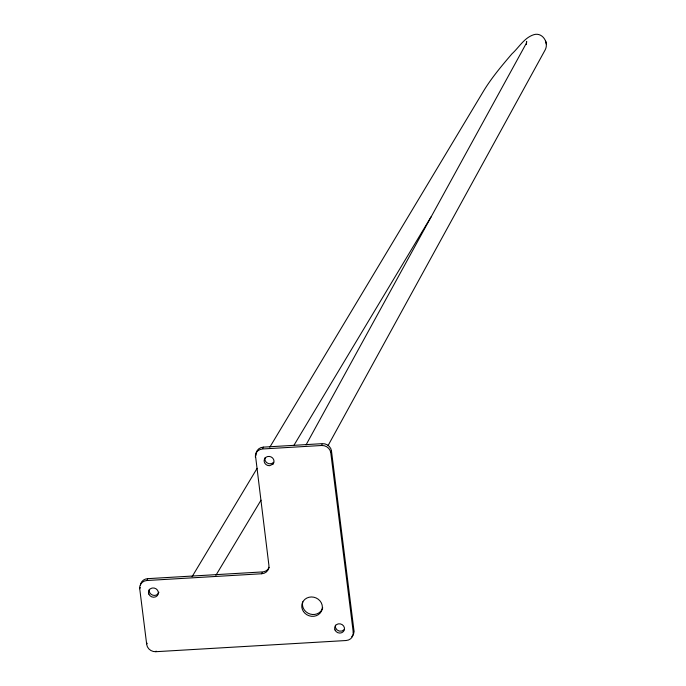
<?xml version="1.0" encoding="UTF-8"?>
<svg xmlns="http://www.w3.org/2000/svg" width="686" height="686" viewBox="0 0 686 686"><rect width="100%" height="100%" fill="white"/><g stroke="black" fill="none" stroke-linecap="round" stroke-linejoin="round"><path stroke-width="1.03" d="M526.394 44.436L526.659 41.409L526.342 43.269L306.05 444.897M269.795 447.221L483.982 90.355C492.042 77.261 502.015 65.479 511.97 53.817C518.968 47.463 524.275 37.739 533.725 34.729C542.249 31.89 549.177 42.412 545.19 49.864L328.097 445.523M353.719 631.086L353.256 632.303A8.335 7.666 20.8 0 1 346.027 640.527L155.859 651.7A8.335 7.666 20.8 0 1 146.701 644.446L139.721 588.717L140.184 587.499M147.181 579.884L147.644 578.667L262.404 571.927A8.335 7.666 20.8 0 0 269.161 567.313M146.933 643.828L147.164 643.219M155.859 651.7L156.099 651.091M139.721 588.717A8.335 7.666 20.8 0 1 146.95 580.502L261.709 573.753A8.335 7.666 20.8 0 0 268.929 565.538L255.604 456.576M262.832 448.352L263.295 447.135L322.309 443.662A8.335 7.666 20.8 0 1 331.475 450.925L353.95 630.477A8.335 7.666 20.8 0 1 351.669 636.659M261.709 573.753L262.172 572.536M255.372 457.185A8.335 7.666 20.8 0 1 262.601 448.97L321.614 445.497L322.077 444.279M331.012 452.143L331.475 450.925M192.063 576.729L257.113 468.341M215.867 575.365L260.997 500.18M294.02 445.171L431.057 216.853M545.679 41.066L546.313 44.007M353.256 632.303L330.781 452.76A8.335 7.666 20.8 0 0 321.614 445.497M140.381 585.467A8.335 7.666 20.8 0 1 147.644 578.667M256.067 455.35A8.335 7.666 20.8 0 1 263.295 447.135M322.729 607.83A10.419 9.587 20.8 0 1 310.115 614.047A10.419 9.587 20.8 0 1 302.783 601.828M273.654 462.304A4.999 4.596 20.8 0 1 264.976 457.785M344.14 629.679A4.999 4.596 20.8 0 1 335.471 625.16M158.903 592.198A4.999 4.596 20.8 0 1 152.849 595.182A4.999 4.596 20.8 0 1 149.325 589.317M272.959 464.139L269.649 465.7A4.999 4.596 20.8 0 1 264.17 460.135A4.999 4.596 20.8 0 1 271.021 456.893A4.999 4.596 20.8 0 1 272.959 464.139M303.469 611.56A10.419 9.587 20.8 0 0 321.305 611.449A10.419 9.587 20.8 0 0 311.418 596.966A10.419 9.587 20.8 0 0 303.469 611.56M334.957 629.911A4.999 4.596 20.8 0 0 343.446 631.514A4.999 4.596 20.8 0 0 340.273 623.874A4.999 4.596 20.8 0 0 334.957 629.911M148.819 594.076A4.999 4.596 20.8 0 0 157.308 595.671A4.999 4.596 20.8 0 0 154.127 588.031A4.999 4.596 20.8 0 0 148.819 594.076"/></g></svg>
